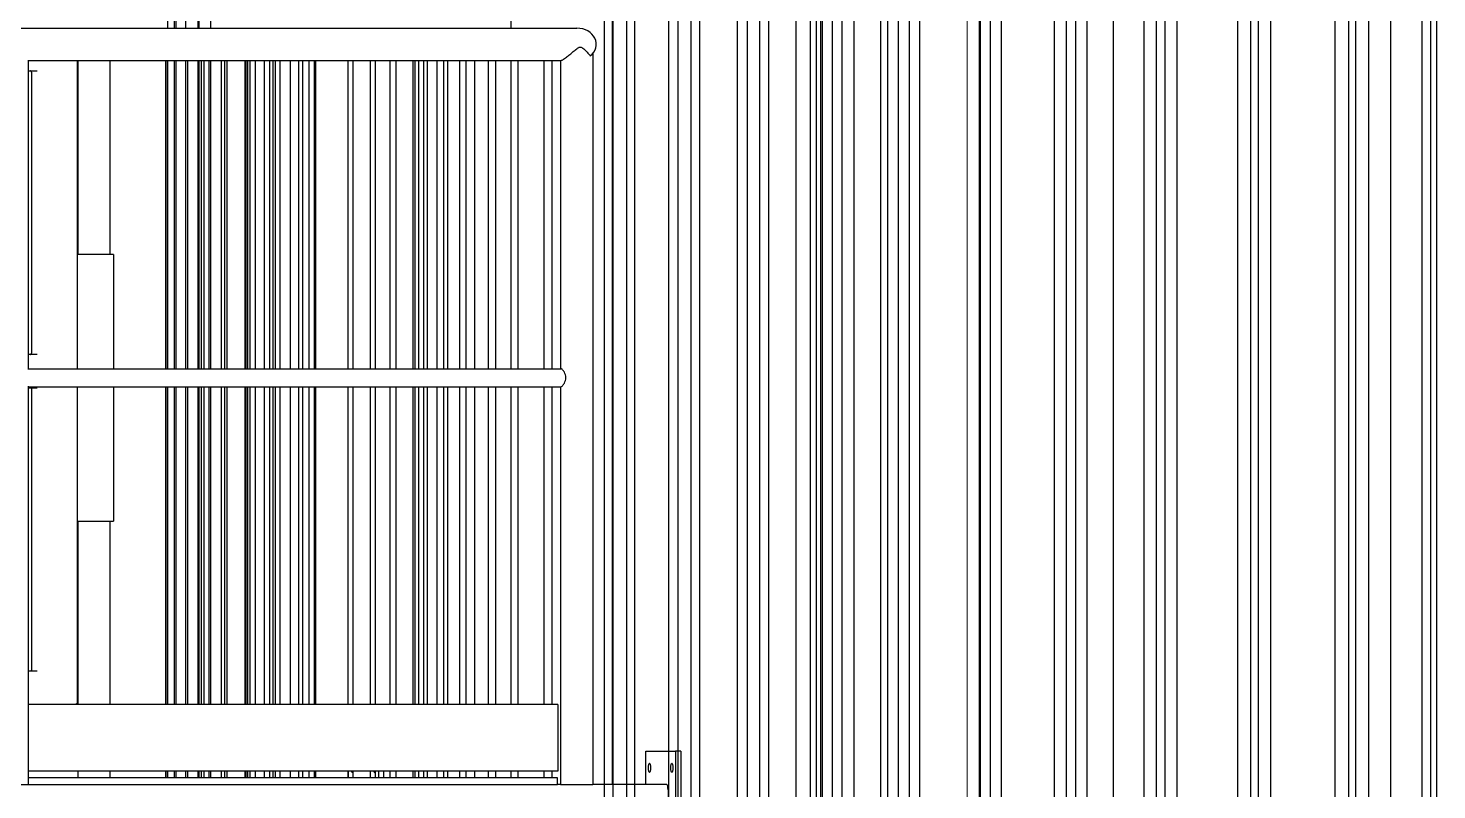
# Model space of a CAD drawing. Header units: millimetres. Extents: x -4172 to 126100, y -2 to 142133.
# Drawn here: x 9195 to 11307, y 46700 to 47842 of the extents above; entities that cross this region are included whole.
import ezdxf

# ---------------------------------------------------------------- set-up
doc = ezdxf.new("R2010")
doc.units = ezdxf.units.MM
doc.header["$LTSCALE"] = 100
doc.layers.add('P_Technical Water (TW)', color=140, linetype='Continuous', lineweight=18, true_color=0x00bfff)
doc.layers.add('Visible', color=7, linetype='Continuous', lineweight=25)

msp = doc.modelspace()

# ---------------------------------------------------------------- linework, layer by layer
at = {"layer": 'P_Technical Water (TW)'}
for p, q in [((10602.69, 48272.58), (10602.69, 43217.58)), ((10620.69, 48272.58), (10620.69, 43217.58))]:
    msp.add_line(p, q, dxfattribs=at)
at = {"layer": 'Visible'}
for p, q in [((9403.85, 48882.58), (9403.85, 47841.73)), ((9404.23, 47841.73), (9404.23, 48882.58)), ((9414.18, 47841.73), (9414.18, 48882.58)), ((9416.02, 48882.58), (9416.02, 47841.73)), ((9430.93, 47841.73), (9430.93, 48882.58)), ((9449.15, 48882.58), (9449.15, 47841.73)), ((9450.98, 47841.73), (9450.98, 48882.58)), ((9468.58, 47841.73), (9468.58, 48882.58)), ((10070.63, 46707.58), (10070.63, 48877.58)), ((10168.62, 48882.58), (10168.62, 45117.58)), ((10258.34, 45117.58), (10258.34, 48882.58)), ((10272.52, 48882.58), (10272.52, 45117.58)), ((10367.75, 45117.58), (10367.75, 48882.58)), ((10382.77, 48882.58), (10382.77, 45117.58)), ((10483.47, 45117.58), (10483.47, 48882.58)), ((10499.32, 48882.58), (10499.32, 45117.58)), ((10622.11, 48882.58), (10622.11, 45117.58)), ((10637.25, 48882.58), (10637.25, 45117.58)), ((10653.92, 45117.58), (10653.92, 48882.58)), ((10733.58, 45117.58), (10733.58, 48882.58)), ((10751.08, 48882.58), (10751.08, 45117.58)), ((10765.06, 48882.58), (10765.06, 45117.58)), ((10782.55, 45117.58), (10782.55, 48882.58)), ((10821.81, 44109.73), (10821.81, 48877.58)), ((10867.86, 45117.58), (10867.86, 48882.58)), ((10886.16, 48882.58), (10886.16, 45117.58)), ((10898.98, 48882.58), (10898.98, 45117.58)), ((10917.28, 45117.58), (10917.28, 48882.58)), ((11008.18, 45117.58), (11008.18, 48882.58)), ((11027.28, 48882.58), (11027.28, 45117.58)), ((11038.93, 48882.58), (11038.93, 45117.58)), ((11058.03, 45117.58), (11058.03, 48882.58)), ((11154.48, 45117.58), (11154.48, 48882.58)), ((11174.38, 48882.58), (11174.38, 43017.58)), ((11184.85, 48882.58), (11184.85, 45117.58)), ((11204.74, 43017.58), (11204.74, 48882.58)), ((11237.51, 44109.73), (11237.51, 48877.58)), ((11284.81, 44109.73), (11284.81, 48877.58)), ((11297.81, 44109.73), (11297.81, 48877.58)), ((11306.69, 43017.58), (11306.69, 48882.58)), ((10291.07, 48303.58), (10291.07, 45117.58)), ((10305.25, 45117.58), (10305.25, 48303.58)), ((10345.99, 44109.73), (10345.99, 48303.58)), ((10376.69, 44109.73), (10376.69, 48303.58)), ((10385.91, 44109.73), (10385.91, 48303.58)), ((10400.19, 48303.58), (10400.19, 45117.58)), ((10415.21, 45117.58), (10415.21, 48303.58)), ((10433.21, 44109.73), (10433.21, 48303.58)), ((10473.16, 44109.73), (10473.16, 48303.58)), ((10515.6, 48303.58), (10515.6, 45117.58)), ((10531.45, 45117.58), (10531.45, 48303.58)), ((10201.62, 45117.58), (10201.62, 48297.31)), ((9918.56, 47882.58), (9918.56, 47841.73)), ((10058.67, 45117.58), (10058.67, 47882.58)), ((10071.14, 47882.58), (10071.14, 45117.58)), ((10091.92, 47882.58), (10091.92, 45117.58)), ((10104.39, 45117.58), (10104.39, 47882.58)), ((10155.3, 45117.58), (10155.3, 47882.58)), ((10188.3, 47882.58), (10188.3, 45117.58)), ((9170.33, 47841.73), (10017.59, 47841.73)), ((9194.78, 47793.95), (9194.78, 47330.07)), ((9194.78, 47793.43), (9993.66, 47793.43)), ((9268.73, 47331.03), (9268.73, 47793.43)), ((9269.07, 47793.43), (9269.07, 47502.58)), ((9317.37, 47793.43), (9317.37, 47502.58)), ((9401.08, 47331.03), (9401.08, 47793.43)), ((9401.11, 47793.43), (9401.11, 47331.03)), ((9403.85, 47793.43), (9403.85, 47331.03)), ((9404.23, 47331.03), (9404.23, 47793.43)), ((9404.27, 47331.03), (9404.27, 47793.43)), ((9404.27, 47331.03), (9404.27, 47793.43)), ((9414.18, 47331.03), (9414.18, 47793.43)), ((9416.02, 47793.43), (9416.02, 47331.03)), ((9430.93, 47331.03), (9430.93, 47793.43)), ((9433.67, 47793.43), (9433.67, 47331.03)), ((9449.15, 47793.43), (9449.15, 47331.03)), ((9450.98, 47331.03), (9450.98, 47793.43)), ((9454.46, 47331.03), (9454.46, 47793.43)), ((9458.1, 47793.43), (9458.1, 47331.03)), ((9465.85, 47793.43), (9465.85, 47331.03)), ((9468.58, 47331.03), (9468.58, 47793.43)), ((9484.77, 47331.03), (9484.77, 47793.43)), ((9489.3, 47793.43), (9489.3, 47331.03)), ((9489.32, 47793.43), (9489.32, 47331.03)), ((9492.95, 47331.03), (9492.95, 47793.43)), ((9519.54, 47793.43), (9519.54, 47331.03)), ((9521.83, 47331.03), (9521.83, 47793.43)), ((9524.08, 47331.03), (9524.08, 47793.43)), ((9527.27, 47793.43), (9527.27, 47331.03)), ((9535.61, 47331.03), (9535.61, 47793.43)), ((9548.9, 47331.03), (9548.9, 47793.43)), ((9556.51, 47793.43), (9556.51, 47331.03)), ((9561.94, 47331.03), (9561.94, 47793.43)), ((9565.64, 47331.03), (9565.64, 47793.43)), ((9571.97, 47793.43), (9571.97, 47331.03)), ((9588.2, 47331.03), (9588.2, 47793.43)), ((9600.2, 47793.43), (9600.2, 47331.03)), ((9606.52, 47331.03), (9606.52, 47793.43)), ((9616.16, 47331.03), (9616.16, 47793.43)), ((9623.38, 47793.43), (9623.38, 47331.03)), ((9625.64, 47793.43), (9625.64, 47331.03)), ((9673.94, 47793.43), (9673.94, 47331.03)), ((9681.48, 47793.43), (9681.48, 47331.03)), ((9707.65, 47793.43), (9707.65, 47331.03)), ((9715.75, 47331.03), (9715.75, 47793.43)), ((9737.25, 47331.03), (9737.25, 47793.43)), ((9746.24, 47793.43), (9746.24, 47331.03)), ((9771.35, 47793.43), (9771.35, 47331.03)), ((9774.9, 47331.03), (9774.9, 47793.43)), ((9780.34, 47331.03), (9780.34, 47793.43)), ((9788.19, 47331.03), (9788.19, 47793.43)), ((9793.39, 47331.03), (9793.39, 47793.43)), ((9807.75, 47331.03), (9807.75, 47793.43)), ((9817.62, 47793.43), (9817.62, 47331.03)), ((9824.08, 47331.03), (9824.08, 47793.43)), ((9841.67, 47793.43), (9841.67, 47331.03)), ((9851.54, 47331.03), (9851.54, 47793.43)), ((9864.23, 47331.03), (9864.23, 47793.43)), ((9884.85, 47331.03), (9884.85, 47793.43)), ((9895.59, 47793.43), (9895.59, 47331.03)), ((9918.56, 47793.43), (9918.56, 47331.03)), ((9929.31, 47331.03), (9929.31, 47793.43)), ((9968.5, 47331.03), (9968.5, 47793.43)), ((9980.11, 47793.43), (9980.11, 47331.03)), ((9992.97, 47793.43), (9992.97, 47331.03)), ((10041.27, 47803.73), (10041.27, 46707.58)), ((9194.78, 47777.58), (9208.3, 47777.58)), ((9199.76, 47775.58), (9199.76, 47354.58)), ((9322.72, 47502.58), (9268.73, 47502.58)), ((9322.72, 47502.58), (9322.72, 47331.03)), ((9208.3, 47352.58), (9194.78, 47352.58)), ((9194.78, 47331.03), (9993.66, 47331.03)), ((9194.78, 47305.09), (9194.78, 46707.58)), ((9194.78, 47304.13), (9993.66, 47304.13)), ((9194.78, 47302.58), (9208.3, 47302.58)), ((9199.76, 47300.58), (9199.76, 46879.58)), ((9268.73, 46827.63), (9268.73, 47304.13)), ((9322.72, 47304.13), (9322.72, 47102.58)), ((9401.08, 46827.58), (9401.08, 47304.13)), ((9401.11, 47304.13), (9401.11, 46827.58)), ((9403.85, 47304.13), (9403.85, 46827.58)), ((9404.23, 46827.58), (9404.23, 47304.13)), ((9404.27, 46827.58), (9404.27, 47304.13)), ((9404.27, 46827.58), (9404.27, 47304.13)), ((9414.18, 46827.58), (9414.18, 47304.13)), ((9416.02, 47304.13), (9416.02, 46827.58)), ((9430.93, 46827.58), (9430.93, 47304.13)), ((9433.67, 47304.13), (9433.67, 46827.58)), ((9449.15, 47304.13), (9449.15, 46827.58)), ((9450.98, 46827.58), (9450.98, 47304.13)), ((9454.46, 46827.58), (9454.46, 47304.13)), ((9458.1, 47304.13), (9458.1, 46827.58)), ((9465.85, 47304.13), (9465.85, 46827.58)), ((9468.58, 46827.58), (9468.58, 47304.13)), ((9484.77, 46827.58), (9484.77, 47304.13)), ((9489.3, 47304.13), (9489.3, 46827.58)), ((9489.32, 47304.13), (9489.32, 46827.58)), ((9492.95, 46827.58), (9492.95, 47304.13)), ((9519.54, 47304.13), (9519.54, 46827.58)), ((9521.83, 46827.58), (9521.83, 47304.13)), ((9524.08, 46827.58), (9524.08, 47304.13)), ((9527.27, 47304.13), (9527.27, 46827.58)), ((9535.61, 46827.58), (9535.61, 47304.13)), ((9548.9, 46827.58), (9548.9, 47304.13)), ((9556.51, 47304.13), (9556.51, 46827.58)), ((9561.94, 46827.58), (9561.94, 47304.13)), ((9565.64, 46827.58), (9565.64, 47304.13)), ((9571.97, 47304.13), (9571.97, 46827.58)), ((9588.2, 46827.58), (9588.2, 47304.13)), ((9600.2, 47304.13), (9600.2, 46827.58)), ((9606.52, 46827.58), (9606.52, 47304.13)), ((9616.16, 46827.58), (9616.16, 47304.13)), ((9623.38, 47304.13), (9623.38, 46827.58)), ((9625.64, 47304.13), (9625.64, 46827.58)), ((9673.94, 47304.13), (9673.94, 46827.58)), ((9681.48, 47304.13), (9681.48, 46827.58)), ((9707.65, 47304.13), (9707.65, 46827.58)), ((9715.75, 46827.58), (9715.75, 47304.13)), ((9737.25, 46827.58), (9737.25, 47304.13)), ((9746.24, 47304.13), (9746.24, 46827.58)), ((9771.35, 47304.13), (9771.35, 46827.58)), ((9774.9, 46827.58), (9774.9, 47304.13)), ((9780.34, 46827.58), (9780.34, 47304.13)), ((9788.19, 46827.58), (9788.19, 47304.13)), ((9793.39, 46827.58), (9793.39, 47304.13)), ((9807.75, 46827.58), (9807.75, 47304.13)), ((9817.62, 47304.13), (9817.62, 46827.58)), ((9824.08, 46827.58), (9824.08, 47304.13)), ((9841.67, 47304.13), (9841.67, 46827.58)), ((9851.54, 46827.58), (9851.54, 47304.13)), ((9864.23, 46827.58), (9864.23, 47304.13)), ((9884.85, 46827.58), (9884.85, 47304.13)), ((9895.59, 47304.13), (9895.59, 46827.58)), ((9918.56, 47304.13), (9918.56, 46827.58)), ((9929.31, 46827.58), (9929.31, 47304.13)), ((9968.5, 46827.58), (9968.5, 47304.13)), ((9980.11, 47304.13), (9980.11, 46827.58)), ((9992.97, 47304.13), (9992.97, 46707.58)), ((9268.73, 47102.58), (9322.72, 47102.58)), ((9269.07, 47102.58), (9269.07, 46827.58)), ((9317.37, 47102.58), (9317.37, 46827.58)), ((9208.3, 46877.58), (9194.78, 46877.58)), ((9988.68, 46827.58), (9194.78, 46827.58)), ((9988.68, 46827.58), (9988.68, 46727.58)), ((10120.71, 46707.58), (10120.71, 46757.58)), ((10120.71, 46757.58), (10165.26, 46757.58)), ((10165.26, 46757.58), (10165.26, 46557.58)), ((10173.06, 46757.58), (10165.26, 46757.58)), ((10173.06, 46757.58), (10173.06, 46557.58)), ((9988.68, 46727.58), (9194.78, 46727.58)), ((9988.2, 46717.58), (9194.78, 46717.58)), ((9269.07, 46727.58), (9269.07, 46717.58)), ((9317.37, 46727.58), (9317.37, 46717.58)), ((9401.08, 46717.58), (9401.08, 46727.58)), ((9401.11, 46727.58), (9401.11, 46717.58)), ((9403.85, 46727.58), (9403.85, 46717.58)), ((9404.23, 46717.58), (9404.23, 46727.58)), ((9404.27, 46717.58), (9404.27, 46727.58)), ((9404.27, 46717.58), (9404.27, 46727.58)), ((9414.18, 46717.58), (9414.18, 46727.58)), ((9416.02, 46727.58), (9416.02, 46717.58)), ((9430.93, 46717.58), (9430.93, 46727.58)), ((9433.67, 46727.58), (9433.67, 46717.58)), ((9449.15, 46727.58), (9449.15, 46717.58)), ((9450.98, 46717.58), (9450.98, 46727.58)), ((9454.46, 46717.58), (9454.46, 46727.58)), ((9458.1, 46727.58), (9458.1, 46717.58)), ((9465.85, 46727.58), (9465.85, 46717.58)), ((9468.58, 46717.58), (9468.58, 46727.58)), ((9484.77, 46717.58), (9484.77, 46727.58)), ((9489.3, 46727.58), (9489.3, 46717.58)), ((9489.32, 46727.58), (9489.32, 46717.58)), ((9492.95, 46717.58), (9492.95, 46727.58)), ((9519.54, 46727.58), (9519.54, 46717.58)), ((9521.83, 46717.58), (9521.83, 46727.58)), ((9524.08, 46717.58), (9524.08, 46727.58)), ((9527.27, 46727.58), (9527.27, 46717.58)), ((9535.61, 46717.58), (9535.61, 46727.58)), ((9548.9, 46717.58), (9548.9, 46727.58)), ((9556.51, 46727.58), (9556.51, 46717.58)), ((9561.94, 46717.58), (9561.94, 46727.58)), ((9565.64, 46717.58), (9565.64, 46727.58)), ((9571.97, 46727.58), (9571.97, 46717.58)), ((9588.2, 46717.58), (9588.2, 46727.58)), ((9600.2, 46727.58), (9600.2, 46717.58)), ((9606.52, 46717.58), (9606.52, 46727.58)), ((9616.16, 46717.58), (9616.16, 46727.58)), ((9623.38, 46727.58), (9623.38, 46717.58)), ((9625.64, 46727.58), (9625.64, 46717.58)), ((9673.94, 46727.58), (9673.94, 46717.58)), ((9675.23, 46717.58), (9675.23, 46727.58)), ((9681.48, 46727.58), (9681.48, 46717.58)), ((9707.65, 46727.58), (9707.65, 46717.58)), ((9715.75, 46717.58), (9715.75, 46727.58)), ((9719.78, 46727.58), (9719.78, 46717.58)), ((9727.58, 46727.58), (9727.58, 46717.58)), ((9737.25, 46717.58), (9737.25, 46727.58)), ((9746.24, 46727.58), (9746.24, 46717.58)), ((9771.35, 46727.58), (9771.35, 46717.58)), ((9774.9, 46717.58), (9774.9, 46727.58)), ((9780.34, 46717.58), (9780.34, 46727.58)), ((9788.19, 46717.58), (9788.19, 46727.58)), ((9793.39, 46717.58), (9793.39, 46727.58)), ((9807.75, 46717.58), (9807.75, 46727.58)), ((9817.62, 46727.58), (9817.62, 46717.58)), ((9824.08, 46717.58), (9824.08, 46727.58)), ((9841.67, 46727.58), (9841.67, 46717.58)), ((9851.54, 46717.58), (9851.54, 46727.58)), ((9864.23, 46717.58), (9864.23, 46727.58)), ((9884.85, 46717.58), (9884.85, 46727.58)), ((9895.59, 46727.58), (9895.59, 46717.58)), ((9918.56, 46727.58), (9918.56, 46717.58)), ((9929.31, 46717.58), (9929.31, 46727.58)), ((9968.5, 46717.58), (9968.5, 46727.58)), ((9980.11, 46727.58), (9980.11, 46717.58)), ((9988.2, 46707.58), (9988.2, 46717.58)), ((9146.48, 46707.58), (9194.78, 46707.58)), ((9194.78, 46707.58), (9988.2, 46707.58)), ((9992.97, 46707.58), (9988.2, 46707.58)), ((9992.97, 46707.58), (10041.27, 46707.58)), ((10152.34, 46707.58), (10041.27, 46707.58)), ((10154.12, 46699.58), (10154.12, 46615.58))]:
    msp.add_line(p, q, dxfattribs=at)
for centre, major_axis, ratio, start_param, end_param in [((10017.59, 47817.58), (-28.91, 0), 0.835436, 2.3339058, 4.712389), ((9266.73, 46829.58), (1.99, -1.99), 0.1149151, 6.1687721, 7.7395684), ((9680.8, 46732.58), (0, -7), 0.2227387, 5.5079919, 7.0583787), ((9714.21, 46732.58), (0, -7), 0.2227387, 5.5079919, 7.0583787), ((10152.34, 46699.58), (0, 8), 0.2227387, 4.712389, 6.2831853)]:
    msp.add_ellipse(centre, major_axis=major_axis, ratio=ratio, start_param=start_param, end_param=end_param, dxfattribs=at)
for centre in [(10126.28, 46732.58), (10159.69, 46732.58)]:
    msp.add_ellipse(centre, major_axis=(0, -7), ratio=0.2227387, dxfattribs=at)
for points, knots in [([(9993.67, 47793.43), (9993.86, 47793.43), (9994.09, 47793.47), (9994.88, 47793.71), (9995.54, 47794.01), (9997.07, 47794.87), (9997.95, 47795.43), (9999.83, 47796.73), (10000.84, 47797.46), (10003.44, 47799.44), (10005.14, 47800.81), (10008.61, 47803.68), (10010.37, 47805.18), (10013.82, 47808.09), (10015.47, 47809.5), (10017.93, 47811.36), (10018.73, 47811.93), (10020.02, 47812.64), (10020.46, 47812.86), (10021.4, 47813.19), (10021.91, 47813.31), (10022.5, 47813.31), (10023.08, 47813.31), (10023.58, 47813.19), (10024.5, 47812.86), (10024.92, 47812.64), (10026.13, 47811.93), (10026.87, 47811.36), (10029.09, 47809.5), (10030.51, 47808.09), (10033.29, 47805.18), (10034.63, 47803.68), (10036.45, 47801.52), (10037.03, 47800.81), (10037.57, 47800.13)], [-4.4648465, -4.4648465, -4.4648465, -4.4648465, -4.2263484, -4.2263484, -3.7746161, -3.7746161, -3.3228838, -3.3228838, -2.8711515, -2.8711515, -2.1533636, -2.1533636, -1.4355758, -1.4355758, -0.7177879, -0.7177879, -0.3588939, -0.3588939, -0.179447, -0.179447, 0, 0, 0, 0.179447, 0.179447, 0.3588939, 0.3588939, 0.7177879, 0.7177879, 1.4355758, 1.4355758, 2.1533636, 2.1533636, 2.5171417, 2.5171417, 2.5171417, 2.5171417]), ([(9199.76, 47775.58), (9199.76, 47775.78), (9199.73, 47775.99), (9199.61, 47776.38), (9199.52, 47776.56), (9199.3, 47776.9), (9199.16, 47777.05), (9198.85, 47777.3), (9198.67, 47777.4), (9198.31, 47777.53), (9198.11, 47777.57), (9197.9, 47777.58), (9197.88, 47777.58), (9197.86, 47777.58)], [4.712389, 4.712389, 4.712389, 4.712389, 5.0115671, 5.0115671, 5.3136, 5.3136, 5.6242504, 5.6242504, 5.9384096, 5.9384096, 6.2525689, 6.2525689, 6.2831853, 6.2831853, 6.2831853, 6.2831853]), ([(9197.86, 47352.58), (9198.06, 47352.58), (9198.25, 47352.61), (9198.62, 47352.73), (9198.8, 47352.83), (9199.12, 47353.07), (9199.26, 47353.21), (9199.5, 47353.55), (9199.6, 47353.74), (9199.72, 47354.14), (9199.76, 47354.34), (9199.76, 47354.56), (9199.76, 47354.57), (9199.76, 47354.58)], [3.1415927, 3.1415927, 3.1415927, 3.1415927, 3.4557519, 3.4557519, 3.7699112, 3.7699112, 4.0840704, 4.0840704, 4.3957602, 4.3957602, 4.6981359, 4.6981359, 4.712389, 4.712389, 4.712389, 4.712389]), ([(9993.66, 47304.13), (9993.9, 47304.13), (9994.2, 47304.24), (9994.93, 47304.7), (9995.36, 47305.06), (9996.76, 47306.48), (9997.83, 47307.89), (9999.3, 47310.57), (9999.88, 47311.87), (10000.68, 47314.67), (10000.9, 47316.17), (10000.9, 47318.99), (10000.68, 47320.49), (9999.88, 47323.29), (9999.3, 47324.59), (9997.83, 47327.27), (9996.76, 47328.68), (9995.36, 47330.1), (9994.93, 47330.46), (9994.2, 47330.92), (9993.9, 47331.03), (9993.66, 47331.03)], [2.0805308, 2.0805308, 2.0805308, 2.0805308, 2.3765899, 2.3765899, 2.6926224, 2.6926224, 3.3246875, 3.3246875, 3.7478579, 3.7478579, 4.1710283, 4.1710283, 4.5941986, 4.5941986, 5.017369, 5.017369, 5.6494341, 5.6494341, 5.9654667, 5.9654667, 6.2615257, 6.2615257, 6.2615257, 6.2615257]), ([(9197.86, 47302.58), (9198.06, 47302.58), (9198.25, 47302.55), (9198.62, 47302.42), (9198.8, 47302.33), (9199.12, 47302.09), (9199.26, 47301.94), (9199.5, 47301.61), (9199.6, 47301.42), (9199.72, 47301.02), (9199.76, 47300.81), (9199.76, 47300.6), (9199.76, 47300.59), (9199.76, 47300.58)], [0, 0, 0, 0, 0.3141593, 0.3141593, 0.6283185, 0.6283185, 0.9424778, 0.9424778, 1.2541675, 1.2541675, 1.5565433, 1.5565433, 1.5707963, 1.5707963, 1.5707963, 1.5707963]), ([(9199.76, 46879.58), (9199.76, 46879.37), (9199.73, 46879.17), (9199.61, 46878.78), (9199.52, 46878.59), (9199.3, 46878.26), (9199.16, 46878.11), (9198.85, 46877.86), (9198.67, 46877.76), (9198.31, 46877.62), (9198.11, 46877.59), (9197.9, 46877.58), (9197.88, 46877.58), (9197.86, 46877.58)], [1.5707963, 1.5707963, 1.5707963, 1.5707963, 1.8699745, 1.8699745, 2.1720073, 2.1720073, 2.4826577, 2.4826577, 2.796817, 2.796817, 3.1109762, 3.1109762, 3.1415927, 3.1415927, 3.1415927, 3.1415927])]:
    msp.add_open_spline(points, degree=3, knots=knots, dxfattribs=at)

doc.saveas('drawing.dxf')
